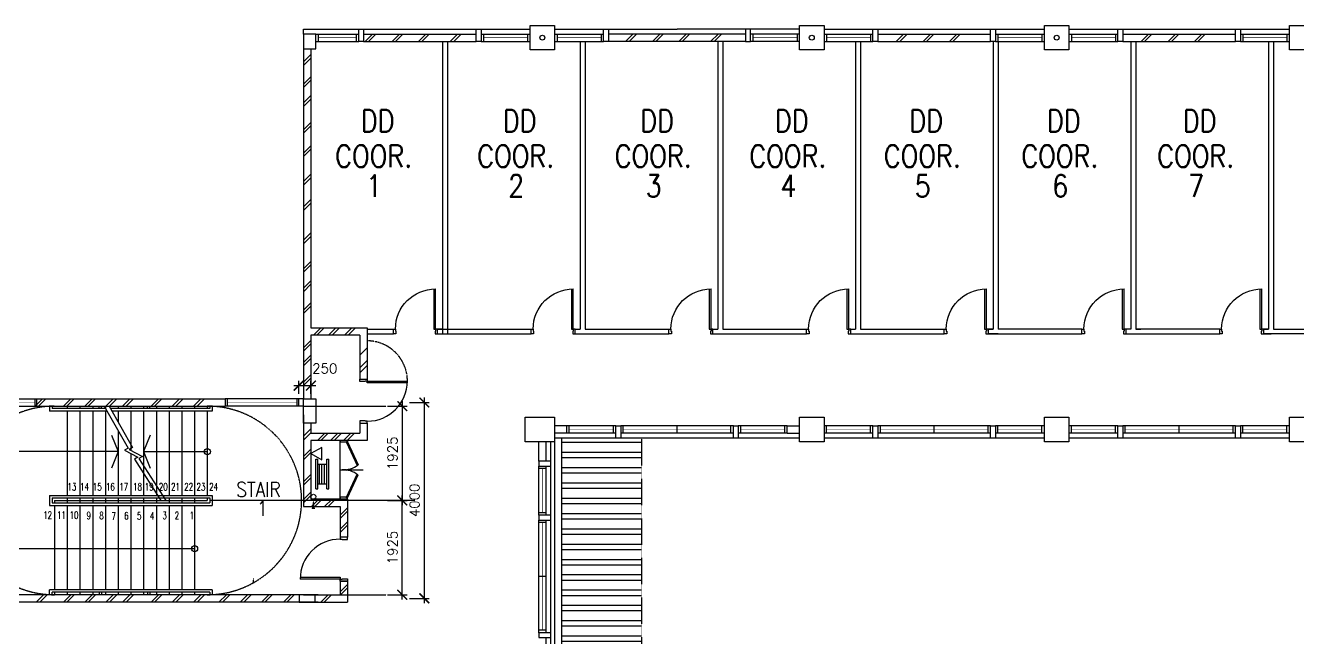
# Model space of a CAD drawing. Extents: x 1845062 to 1967303, y -845223 to -764674.
# Drawn here: x 1859862 to 1885832, y -788674 to -776174 of the extents above; entities that cross this region are included whole.
import ezdxf

# ---------------------------------------------------------------- set-up
doc = ezdxf.new("R2010")
doc.units = 0
doc.header["$LTSCALE"] = 12
doc.header["$MEASUREMENT"] = 0
doc.header["$PDSIZE"] = -2
for name, pattern in [('DASHDOT', [1, 0.5, -0.25, 0, -0.25]), ('DASHED2', [0.375, 0.25, -0.125]), ('DIVIDE', [1.25, 0.5, -0.25, 0, -0.25, 0, -0.25]), ('HIDDEN', [0.375, 0.25, -0.125]), ('HIDDEN2', [0.1875, 0.125, -0.0625])]:
    doc.linetypes.add(name, pattern=pattern)
doc.layers.get('0').update_dxf_attribs({"linetype": 'CONTINUOUS'})
doc.layers.get('DEFPOINTS').update_dxf_attribs({"linetype": 'CONTINUOUS'})
for name, color, linetype in [('-FF', 240, 'CONTINUOUS'), ('-HR', 4, 'CONTINUOUS'), ('COL', 3, 'CONTINUOUS'), ('DEMOLISH-WORKS', 8, 'DASHED2'), ('DIM', 7, 'CONTINUOUS'), ('DOOR', 5, 'CONTINUOUS'), ('DR', 7, 'CONTINUOUS'), ('H', 1, 'CONTINUOUS'), ('hatch', 7, 'CONTINUOUS'), ('LINE', 7, 'CONTINUOUS'), ('partition', 7, 'CONTINUOUS'), ('RWDP', 145, 'CONTINUOUS'), ('stair', 7, 'CONTINUOUS'), ('T50', 4, 'CONTINUOUS'), ('WALL', 2, 'CONTINUOUS'), ('WIN', 5, 'CONTINUOUS'), ('WP', 50, 'DIVIDE')]:
    doc.layers.add(name, color=color, linetype=linetype)
doc.styles.add('ROMANS', font='romans')
doc.styles.get("Standard").update_dxf_attribs({"font": 'ROMANS.SHX'})
doc.dimstyles.new('STANDARD$0', dxfattribs={"dimscale": 0, "dimtxt": 8, "dimasz": 6, "dimexe": 1, "dimexo": 1, "dimgap": 3, "dimtad": 1, "dimdec": 0, "dimlfac": -1, "dimrnd": 1, "dimzin": 0, "dimdsep": 46, "dimtxsty": 'Standard', "dimcen": 0, "dimclrd": 5, "dimclre": 250, "dimadec": 0, "dimazin": 0, "dimtfac": 1, "dimtdec": 4, "dimtofl": 0, "dimtmove": 0, "dimatfit": 3, "dimfxl": 1, "dimtolj": 1, "dimtzin": 0, "dimarcsym": 0})

# ---------------------------------------------------------------- blocks, each defined once
blk = doc.blocks.new('_ARCHTICK')
at = {"color": 0, "linetype": 'ByBlock', "const_width": 0.15}
blk.add_lwpolyline([(-0.5, -0.5), (0.5, 0.5)], dxfattribs=at)
blk = doc.blocks.new('*D29')
at = {"layer": 'DEFPOINTS', "color": 0, "transparency": 16777216}
for p in [(1648688, -783985), (1649092, -783985), (1648688, -787985)]:
    blk.add_point(p, dxfattribs=at)
at = {"layer": 'DIM', "color": 7, "lineweight": -2, "transparency": 16777216}
for p, q in [((1648788, -783985), (1649192, -783985)), ((1649092, -788085), (1649092, -783885)), ((1648788, -787985), (1649192, -787985))]:
    blk.add_line(p, q, dxfattribs=at)
at = {"layer": 'DIM', "color": 7, "lineweight": -2, "transparency": 16777216, "xscale": 200, "yscale": 200, "zscale": 200}
for p, rotation in [((1649092, -783985), 90), ((1649092, -787985), 270)]:
    blk.add_blockref('_ARCHTICK', p, dxfattribs=dict(at, rotation=rotation))
at = {"layer": 'DIM', "color": 7, "transparency": 16777216, "insert": (1648892, -785985), "char_height": 200, "attachment_point": 5, "rotation": 90, "style": 'ROMANS'}
blk.add_mtext('\\A1;4000', dxfattribs=at)
blk = doc.blocks.new('*D30')
at = {"layer": 'DEFPOINTS', "color": 0, "transparency": 16777216}
for p in [(1648238, -785985), (1648642, -785985), (1648238, -787910)]:
    blk.add_point(p, dxfattribs=at)
at = {"layer": 'DIM', "color": 7, "lineweight": -2, "transparency": 16777216}
for p, q in [((1648338, -785985), (1648742, -785985)), ((1648642, -788010), (1648642, -785885)), ((1648338, -787910), (1648742, -787910))]:
    blk.add_line(p, q, dxfattribs=at)
at = {"layer": 'DIM', "color": 7, "lineweight": -2, "transparency": 16777216, "xscale": 200, "yscale": 200, "zscale": 200}
for p, rotation in [((1648642, -785985), 90), ((1648642, -787910), 270)]:
    blk.add_blockref('_ARCHTICK', p, dxfattribs=dict(at, rotation=rotation))
at = {"layer": 'DIM', "color": 7, "transparency": 16777216, "insert": (1648442, -786948), "char_height": 200, "attachment_point": 5, "rotation": 90, "style": 'ROMANS'}
blk.add_mtext('\\A1;1925', dxfattribs=at)
blk = doc.blocks.new('*D31')
at = {"layer": 'DEFPOINTS', "color": 0, "transparency": 16777216}
for p in [(1648238, -784060), (1648238, -785985), (1648642, -785985)]:
    blk.add_point(p, dxfattribs=at)
at = {"layer": 'DIM', "color": 7, "lineweight": -2, "transparency": 16777216}
for p, q in [((1648642, -783960), (1648642, -786085)), ((1648338, -784060), (1648742, -784060)), ((1648338, -785985), (1648742, -785985))]:
    blk.add_line(p, q, dxfattribs=at)
at = {"layer": 'DIM', "color": 7, "lineweight": -2, "transparency": 16777216, "xscale": 200, "yscale": 200, "zscale": 200}
for p, rotation in [((1648642, -784060), 90), ((1648642, -785985), 270)]:
    blk.add_blockref('_ARCHTICK', p, dxfattribs=dict(at, rotation=rotation))
at = {"layer": 'DIM', "color": 7, "transparency": 16777216, "insert": (1648442, -785023), "char_height": 200, "attachment_point": 5, "rotation": 90, "style": 'ROMANS'}
blk.add_mtext('\\A1;1925', dxfattribs=at)
blk = doc.blocks.new('*D32')
at = {"layer": 'DEFPOINTS', "color": 0, "transparency": 16777216}
for p in [(1646776, -783641), (1646526, -783910), (1646776, -783910)]:
    blk.add_point(p, dxfattribs=at)
at = {"layer": 'DIM', "color": 7, "lineweight": -2, "transparency": 16777216}
for p, q in [((1646426, -783641), (1646876, -783641)), ((1646526, -783810), (1646526, -783541)), ((1646776, -783810), (1646776, -783541))]:
    blk.add_line(p, q, dxfattribs=at)
at = {"layer": 'DIM', "color": 7, "lineweight": -2, "transparency": 16777216, "xscale": 200, "yscale": 200, "zscale": 200, "rotation": 180}
blk.add_blockref('_ARCHTICK', (1646526, -783641), dxfattribs=at)
at = {"layer": 'DIM', "color": 7, "lineweight": -2, "transparency": 16777216, "xscale": 200, "yscale": 200, "zscale": 200}
blk.add_blockref('_ARCHTICK', (1646776, -783641), dxfattribs=at)
at = {"layer": 'DIM', "color": 7, "transparency": 16777216, "insert": (1647059, -783291), "char_height": 200, "attachment_point": 5, "style": 'ROMANS'}
blk.add_mtext('\\A1;250', dxfattribs=at)
blk = doc.blocks.new('DR-900-B')
at = {"layer": 'DR'}
for p, q in [((0, 900), (-150, 900)), ((-150, 900), (-150, 860)), ((-150, 860), (-110, 860)), ((-110, 860), (-110, 850)), ((-110, 850), (0, 850)), ((0, 850), (0, 900)), ((-150, 40), (-970, 40)), ((-969, 80), (-150, 80)), ((-150, 80), (-150, 40)), ((-150, 40), (-110, 40)), ((-150, 0), (-150, 40)), ((0, 0), (-150, 0)), ((-110, 50), (0, 50)), ((-110, 40), (-110, 50)), ((0, 50), (0, 0))]:
    blk.add_line(p, q, dxfattribs=at)
blk.add_arc((-150, 40), 820, 90, 180, dxfattribs=at)
blk = doc.blocks.new('d900-1b1')
at = {"layer": 'DR'}
for p, q in [((40, 100), (40, 920)), ((80, 919), (80, 100)), ((0, 0), (0, 100)), ((0, 100), (40, 100)), ((50, 0), (0, 0)), ((80, 100), (40, 100)), ((40, 100), (40, 60)), ((40, 60), (50, 60)), ((50, 60), (50, 0)), ((860, 60), (850, 60)), ((850, 60), (850, 0)), ((850, 0), (900, 0)), ((860, 100), (860, 60)), ((900, 100), (860, 100)), ((900, 0), (900, 100))]:
    blk.add_line(p, q, dxfattribs=at)
blk.add_arc((40, 100), 820, 0, 90, dxfattribs=at)
blk = doc.blocks.new('AMSTR2-E')
at = {"layer": 'hatch', "color": 1}
for p, q in [((1643.1, -150), (1793.1, 0)), ((1714.8, -150), (1864.8, 0)), ((2223.5, -150), (2373.5, 0)), ((2295.1, -150), (2445.1, 0)), ((2657.5, -150), (2807.5, 0)), ((2729.1, -150), (2879.1, 0)), ((3090.4, -150), (3240.4, 0)), ((3162, -150), (3312, 0)), ((3431.1, -150), (3581.1, 0)), ((3502.8, -150), (3652.8, 0)), ((4011.5, -150), (4161.5, 0)), ((4083.1, -150), (4233.1, 0)), ((4445.5, -150), (4595.5, 0)), ((4517.1, -150), (4667.1, 0)), ((4878.4, -150), (5028.4, 0)), ((4950, -150), (5100, 0))]:
    blk.add_line(p, q, dxfattribs=at)
at = {"layer": 'stair', "color": 193}
for p, q in [((1940, -150), (1940, -250)), ((3111.1, -250), (1940, -250)), ((1990, -150), (1990, -200)), ((3082.6, -200), (1990, -200)), ((2951.7, -200), (2951.7, -150)), ((3001.7, -200), (3001.7, -150)), ((5210, -200), (3183.1, -200)), ((5260, -250), (3211.7, -250)), ((3938.3, -200), (3938.3, -150)), ((3988.3, -200), (3988.3, -150)), ((5210, -150), (5210, -200)), ((5260, -150), (5260, -250)), ((1940, -1975), (5260, -1975)), ((1940, -1975), (1940, -2175)), ((1990, -2025), (5210, -2025)), ((1990, -2025), (1990, -2125)), ((3864.3, -2025), (3862.2, -2025)), ((5210, -2025), (5210, -2125)), ((5260, -1975), (5260, -2175)), ((1940, -2175), (5260, -2175)), ((1990, -2125), (5210, -2125)), ((1940, -4000), (1940, -3900)), ((5260, -3900), (1940, -3900)), ((1990, -4000), (1990, -3950)), ((5210, -3950), (1990, -3950)), ((2951.7, -3950), (2951.7, -4000)), ((3001.7, -3950), (3001.7, -4000)), ((3938.3, -3950), (3938.3, -4000)), ((3988.3, -3950), (3988.3, -4000)), ((5210, -3950), (5210, -4000)), ((5260, -3900), (5260, -4000))]:
    blk.add_line(p, q, dxfattribs=at)
at = {"layer": 'stair'}
for p, q in [((2300, -150), (2300, -200)), ((2300, -250), (2300, -1975)), ((2560, -150), (2560, -200)), ((2560, -250), (2560, -1975)), ((2820, -150), (2820, -200)), ((2820, -250), (2820, -1975)), ((3080, -150), (3080, -200)), ((3080, -250), (3080, -1975)), ((3340, -150), (3340, -200)), ((3340, -250), (3340, -474.5)), ((3600, -150), (3600, -200)), ((3600, -250), (3600, -1052.3)), ((3860, -150), (3860, -200)), ((3860, -250), (3860, -1975)), ((4120, -150), (4120, -200)), ((4120, -250), (4120, -1975)), ((4380, -150), (4380, -200)), ((4380, -250), (4380, -1975)), ((4640, -150), (4640, -200)), ((4640, -250), (4640, -1975)), ((4900, -150), (4900, -200)), ((4900, -250), (4900, -1975)), ((5160, -150), (5160, -200)), ((5160, -250), (5160, -1975)), ((3340, -650.4), (3340, -1975)), ((3340, -1078.4), (927.4, -1078.4)), ((927.4, -1078.4), (927.4, -3062.5)), ((3600, -1114.3), (3600, -1637.4)), ((3860, -1078.4), (5160, -1078.4)), ((3600, -1637.4), (3600, -1975)), ((2040, -2075), (3839.3, -2075)), ((2040, -2075), (5160, -2075)), ((2040, -2075), (2040, -2125)), ((2300, -2025), (2300, -2075)), ((2300, -2025), (2300, -2075)), ((2300, -2075), (2300, -2125)), ((2560, -2025), (2560, -2075)), ((2560, -2025), (2560, -2075)), ((2560, -2075), (2560, -2125)), ((2820, -2025), (2820, -2075)), ((2820, -2025), (2820, -2075)), ((2820, -2075), (2820, -2125)), ((3080, -2025), (3080, -2075)), ((3080, -2025), (3080, -2075)), ((3080, -2075), (3080, -2125)), ((3340, -2025), (3340, -2075)), ((3340, -2025), (3340, -2075)), ((3340, -2075), (3340, -2125)), ((3600, -2025), (3600, -2070.6)), ((3600, -2025), (3600, -2075)), ((3600, -2075), (3600, -2125)), ((3860, -2025), (3860, -2125)), ((4120, -2025), (4120, -2075)), ((4120, -2075), (4120, -2125)), ((4120, -2075), (4120, -2125)), ((4380, -2025), (4380, -2075)), ((4380, -2075), (4380, -2125)), ((4380, -2075), (4380, -2125)), ((4640, -2025), (4640, -2075)), ((4640, -2075), (4640, -2125)), ((4900, -2025), (4900, -2075)), ((4900, -2075), (4900, -2125)), ((5160, -2025), (5160, -2075)), ((2040, -2175), (2040, -3900)), ((2300, -2175), (2300, -3900)), ((2560, -2175), (2560, -3900)), ((2820, -2175), (2820, -3900)), ((3080, -2175), (3080, -3900)), ((3340, -2175), (3340, -3900)), ((3600, -2175), (3600, -3900)), ((3860, -2175), (3860, -3900)), ((4120, -2175), (4120, -3900)), ((4380, -2175), (4380, -3900)), ((4640, -2175), (4640, -3900)), ((4900, -2175), (4900, -3900)), ((4900, -3062.5), (927.4, -3062.5)), ((2040, -3950), (2040, -4000)), ((2300, -3950), (2300, -4000)), ((2560, -3950), (2560, -4000)), ((2820, -3950), (2820, -4000)), ((3080, -3950), (3080, -4000)), ((3340, -3950), (3340, -4000)), ((3600, -3950), (3600, -4000)), ((3860, -3950), (3860, -4000)), ((4120, -3950), (4120, -4000)), ((4380, -3950), (4380, -4000)), ((4640, -3950), (4640, -4000)), ((4900, -3950), (4900, -4000))]:
    blk.add_line(p, q, dxfattribs=at)
at = {"layer": 'stair', "color": 5, "linetype": 'HIDDEN'}
for p, q in [((7125, -150), (8812.7, -150)), ((9398, -2075), (5210, -2075)), ((7125, -4000), (8812.7, -4000))]:
    blk.add_line(p, q, dxfattribs=at)
at = {"layer": 'stair'}
for points in [[(3054, -150), (3542.9, -1005.3), (3470.6, -1046.6), (3744.1, -1189.7), (3671.9, -1231), (4214, -2079.3)], [(3154.5, -150), (3635.7, -991.9), (3563.5, -1033.2), (3837, -1176.3), (3764.8, -1217.6), (4314.5, -2079.3)]]:
    blk.add_lwpolyline(points, dxfattribs=at)
at = {"layer": 'stair', "color": 4, "linetype": 'Continuous'}
for points in [[(3205.2, -741.4), (3340, -1078.4), (3205.2, -1415.5)], [(3994.8, -741.4), (3860, -1078.4), (3994.8, -1415.5)]]:
    blk.add_lwpolyline(points, dxfattribs=at)
at = {"layer": 'stair', "color": 2, "linetype": 'Continuous'}
for centre in [(5160, -1078.4), (4900, -3062.5)]:
    blk.add_circle(centre, 62.5, dxfattribs=at)
at = {"layer": 'stair', "color": 1, "linetype": 'HIDDEN'}
for centre, start, end in [((2040, -2075), 90, 270), ((5160, -2075), 270, 90)]:
    blk.add_arc(centre, 1925, start, end, dxfattribs=at)
at = {"layer": 'WALL'}
for p, q in [((1675, 0), (1675, -150)), ((1675, 0), (5525, 0)), ((5525, 0), (5525, -150)), ((1675, -150), (5525, -150)), ((7025, -150), (7025, 0)), ((7125, 0), (7025, 0)), ((7125, -150), (7025, -150))]:
    blk.add_line(p, q, dxfattribs=at)
at = {"layer": 'WIN'}
for p, q in [((175, 0), (1675, 0)), ((1637, 0), (1637, -150)), ((7025, 0), (5525, 0)), ((175, -150), (1675, -150)), ((213, 0), (213, -150)), ((7025, -150), (5525, -150)), ((5563, 0), (5563, -150)), ((6987, 0), (6987, -150))]:
    blk.add_line(p, q, dxfattribs=at)
at = {"layer": 'WIN', "const_width": 10, "flags": 128}
for points in [[(213, -75), (1637, -75)], [(6987, -75), (5563, -75)]]:
    blk.add_lwpolyline(points, dxfattribs=at)
at = {"color": 2, "style": 'ROMANS', "width": 0.85}
for s, p in [('STAIR', (5751, -1998.7)), ('1', (6170.8, -2389.9))]:
    blk.add_text(s, height=300, dxfattribs=at).set_placement(p)
at = {"layer": 'stair', "color": 7, "linetype": 'Continuous', "style": 'ROMANS', "width": 0.7}
for s, p in [('13', (2305.7, -1870.8)), ('14', (2564.5, -1870.8)), ('15', (2823.7, -1870.8)), ('16', (3091.2, -1870.8)), ('17', (3363.8, -1870.8)), ('18', (3646.4, -1870.8)), ('19', (3882.4, -1870.8)), ('20', (4170.7, -1870.8)), ('21', (4420.5, -1870.8)), ('22', (4690.7, -1870.8)), ('23', (4939.7, -1870.8)), ('24', (5198.7, -1870.8)), ('12', (1810.6, -2448.5)), ('11', (2091.6, -2448.5)), ('10', (2349.7, -2448.5)), ('9', (2693.6, -2458.5)), ('8', (2955, -2458.5)), ('7', (3204.5, -2469)), ('6', (3463.1, -2463.7)), ('5', (3724.5, -2463.7)), ('4', (3985.9, -2463.7)), ('3', (4244.5, -2458.5)), ('2', (4494, -2458.5)), ('1', (4798.6, -2459))]:
    blk.add_text(s, height=150, dxfattribs=at).set_placement(p)
at = {"layer": 'DIM', "color": 1}
dim = blk.add_linear_dim(base=(7275, 268.9), p1=(7025, 0), p2=(7275, 0), dimstyle='STANDARD$0', override={"dimscale": 100, "dimtxt": 2, "dimasz": 2, "dimgap": 1, "dimtxsty": 'ROMANS', "dimblk": 'ARCHTICK', "dimdle": 1, "dimclrd": 7, "dimclre": 7, "dimclrt": 7, "dimtdec": 0, "dimtmove": 2}, dxfattribs=at)
dim.commit()
dim.dimension.update_dxf_attribs({"geometry": '*D32', "text_midpoint": (7558.5, 618.9), "dimtype": 128, "insert": (-1639500.9, 783910.4)})
at = {"layer": 'DIM'}
for p1, p2, distance, picture, middle in [((9187, -4075), (9187, -75), -403.9, '*D29', (9390.9, -2075)), ((8736.9, -150), (8736.9, -2075), 403.9, '*D31', (8940.7, -1112.5)), ((8736.9, -4000), (8736.9, -2075), -403.9, '*D30', (8940.7, -3037.5))]:
    dim = blk.add_aligned_dim(p1=p1, p2=p2, distance=distance, dimstyle='STANDARD$0', override={"dimscale": 100, "dimtxt": 2, "dimasz": 2, "dimgap": 1, "dimtxsty": 'ROMANS', "dimblk": 'ARCHTICK', "dimdle": 1, "dimclrd": 7, "dimclre": 7, "dimclrt": 7, "dimtdec": 0, "dimtmove": 2}, dxfattribs=at)
    dim.commit()
    dim.dimension.update_dxf_attribs({"geometry": picture, "text_midpoint": middle, "insert": (-1639500.9, 783910.4)})

msp = doc.modelspace()

# ---------------------------------------------------------------- hatches: boundary and pattern name
at = {"layer": 'DEMOLISH-WORKS', "ltscale": 1.5}
h = msp.add_hatch(dxfattribs=at)
h.set_pattern_fill('STEEL', color=0, scale=2500, angle=315, style=0)
h.set_pattern_definition([(0, (0, 0), (1e-13, 312.5), []), (0, (110.5, 110.5), (1e-13, 312.5), [])])
h.paths.add_polyline_path([(1870814.7, -808249.1), (1872439.7, -808249.1), (1872439.7, -784599.1), (1870814.7, -784599.1)])

# ---------------------------------------------------------------- linework, layer by layer
at = {"layer": '-FF', "color": 0, "elevation": 0}
msp.add_lwpolyline([(1865909.7, -785044), (1865909.7, -784789.9), (1865689.7, -784917)], close=True, dxfattribs=at)
at = {"layer": '-HR', "color": 0}
for p, q in [((1865789.7, -785633.7), (1865789.7, -785033.7)), ((1865789.7, -785033.7), (1865829.7, -785033.7)), ((1865829.7, -785633.7), (1865829.7, -785033.7)), ((1866015.1, -785633.7), (1866015.1, -785033.7)), ((1866015.1, -785033.7), (1866055.1, -785033.7)), ((1866055.1, -785633.7), (1866055.1, -785033.7)), ((1865829.7, -785133.7), (1866015.1, -785133.7)), ((1865865.1, -785533.7), (1865865.1, -785133.7)), ((1865915.1, -785533.7), (1865915.1, -785133.7)), ((1865965.1, -785533.7), (1865965.1, -785133.7)), ((1865829.7, -785533.7), (1866015.1, -785533.7)), ((1865789.7, -785633.7), (1865829.7, -785633.7)), ((1866015.1, -785633.7), (1866055.1, -785633.7))]:
    msp.add_line(p, q, dxfattribs=at)
at = {"color": 0}
for p, q in [((1865539.7, -776349.1), (1865539.7, -776249.1)), ((1865539.7, -776249.1), (1870164.7, -776249.1)), ((1870664.7, -776249.1), (1873164.7, -776249.1)), ((1875664.7, -776249.1), (1873164.7, -776249.1)), ((1876164.7, -776249.1), (1880664.7, -776249.1)), ((1881164.7, -776249.1), (1885664.7, -776249.1)), ((1870589.7, -790174.1), (1870589.7, -784674.1)), ((1875664.7, -784599.1), (1870664.7, -784599.1)), ((1875664.7, -784599.1), (1870664.7, -784599.1)), ((1880664.7, -784599.1), (1876164.7, -784599.1)), ((1885664.7, -784599.1), (1881164.7, -784599.1))]:
    msp.add_line(p, q, dxfattribs=at)
at = {"layer": 'COL', "color": 0}
for points in [[(1870164.7, -776174.1), (1870664.7, -776174.1), (1870664.7, -776674.1), (1870164.7, -776674.1)], [(1875664.7, -776174.1), (1876164.7, -776174.1), (1876164.7, -776674.1), (1875664.7, -776674.1)], [(1880664.7, -776174.1), (1881164.7, -776174.1), (1881164.7, -776674.1), (1880664.7, -776674.1)], [(1885664.7, -776174.1), (1886164.7, -776174.1), (1886164.7, -776674.1), (1885664.7, -776674.1)], [(1865539.7, -776349.1), (1865539.7, -776649.1), (1865789.7, -776649.1), (1865789.7, -776349.1)], [(1865539.7, -784299.1), (1865539.7, -783799.1), (1865789.7, -783799.1), (1865789.7, -784299.1)], [(1870664.7, -784174.1), (1870664.7, -784674.1), (1870064.7, -784674.1), (1870064.7, -784174.1)], [(1875664.7, -784174.1), (1876164.7, -784174.1), (1876164.7, -784674.1), (1875664.7, -784674.1)], [(1880664.7, -784174.1), (1881164.7, -784174.1), (1881164.7, -784674.1), (1880664.7, -784674.1)], [(1885664.7, -784174.1), (1886164.7, -784174.1), (1886164.7, -784674.1), (1885664.7, -784674.1)], [(1865777.2, -787949.1), (1865777.2, -787799.1), (1865452.2, -787799.1), (1865452.2, -787949.1)]]:
    msp.add_lwpolyline(points, close=True, dxfattribs=at)
at = {"layer": 'DEMOLISH-WORKS', "color": 0, "ltscale": 1.5}
msp.add_lwpolyline([(1872439.7, -784599.1), (1872439.7, -808249.1)], dxfattribs=at)
at = {"layer": 'DOOR', "color": 0}
for p, q in [((1866289.7, -784649.1), (1866289.7, -784687.1)), ((1866414.7, -784687.1), (1866289.7, -784687.1)), ((1866414.7, -784674.1), (1866414.7, -784687.1)), ((1866439.7, -784678.5), (1866414.7, -784678.5)), ((1866414.7, -784678.5), (1866414.7, -784691.5)), ((1866418.9, -784687.9), (1866439.7, -784674.1)), ((1866418.9, -784692.4), (1866439.7, -784678.5)), ((1866418.9, -784687.9), (1866632.8, -785160)), ((1866439.7, -784653.5), (1866439.7, -784678.5)), ((1866439.7, -784674.1), (1866653, -785145.1)), ((1866418.9, -785810.3), (1866632.8, -785338.2)), ((1866439.7, -785824.1), (1866653, -785353.1)), ((1866414.7, -785808.9), (1866289.7, -785808.9)), ((1866289.7, -785808.9), (1866289.7, -785846.9)), ((1866414.7, -785821.9), (1866414.7, -785808.9)), ((1866439.7, -785821.9), (1866414.7, -785821.9)), ((1866418.9, -785808.1), (1866439.7, -785821.9)), ((1866439.7, -785846.9), (1866439.7, -785821.9))]:
    msp.add_line(p, q, dxfattribs=at)
for centre, start, end in [((1866346, -784751.7), 267.5509, 307.96545), ((1866346, -785746.5), 52.03455, 92.4491)]:
    msp.add_arc(centre, 499, start, end, dxfattribs=at)
at = {"layer": 'DR', "color": 0, "linetype": 'HIDDEN2'}
msp.add_arc((1866839.7, -783435.1), 820, 0, 90, dxfattribs=at)
at = {"layer": 'H', "color": 0}
for p, q in [((1866946.7, -776349.1), (1866796.7, -776499.1)), ((1867017.4, -776349.1), (1866867.4, -776499.1)), ((1867495.7, -776349.1), (1867345.7, -776499.1)), ((1867566.4, -776349.1), (1867416.4, -776499.1)), ((1868034, -776349.1), (1867884, -776499.1)), ((1868104.8, -776349.1), (1867954.8, -776499.1)), ((1868684.5, -776349.1), (1868534.5, -776499.1)), ((1868755.3, -776349.1), (1868605.3, -776499.1)), ((1872262.8, -776349.1), (1872112.8, -776499.1)), ((1872333.6, -776349.1), (1872183.6, -776499.1)), ((1872811.9, -776349.1), (1872661.9, -776499.1)), ((1872882.6, -776349.1), (1872732.6, -776499.1)), ((1873350.2, -776349.1), (1873200.2, -776499.1)), ((1873420.9, -776349.1), (1873270.9, -776499.1)), ((1874000.7, -776349.1), (1873850.7, -776499.1)), ((1874071.4, -776349.1), (1873921.4, -776499.1)), ((1877789.8, -776349.1), (1877639.8, -776499.1)), ((1877860.5, -776349.1), (1877710.5, -776499.1)), ((1878338.8, -776349.1), (1878188.8, -776499.1)), ((1878409.5, -776349.1), (1878259.5, -776499.1)), ((1878877.1, -776349.1), (1878727.1, -776499.1)), ((1878947.8, -776349.1), (1878797.8, -776499.1)), ((1882789.8, -776349.1), (1882639.8, -776499.1)), ((1882860.5, -776349.1), (1882710.5, -776499.1)), ((1883338.8, -776349.1), (1883188.8, -776499.1)), ((1883409.5, -776349.1), (1883259.5, -776499.1)), ((1883877.1, -776349.1), (1883727.1, -776499.1)), ((1883947.8, -776349.1), (1883797.8, -776499.1)), ((1865539.7, -776920.3), (1865689.7, -776770.3)), ((1865539.7, -776991), (1865689.7, -776841)), ((1865539.7, -777371), (1865689.7, -777221)), ((1865539.7, -777441.7), (1865689.7, -777291.7)), ((1865539.7, -777756.1), (1865689.7, -777606.1)), ((1865539.7, -777826.8), (1865689.7, -777676.8)), ((1865539.7, -778305.1), (1865689.7, -778155.1)), ((1865539.7, -778375.8), (1865689.7, -778225.8)), ((1865539.7, -778780.4), (1865689.7, -778630.4)), ((1865539.7, -778851.1), (1865689.7, -778701.1)), ((1865539.7, -779364), (1865689.7, -779214)), ((1865539.7, -779434.8), (1865689.7, -779284.8)), ((1865539.7, -779880.3), (1865689.7, -779730.3)), ((1865539.7, -779951), (1865689.7, -779801)), ((1865539.7, -780562.4), (1865689.7, -780412.4)), ((1865539.7, -780633.2), (1865689.7, -780483.2)), ((1865539.7, -781144.2), (1865689.7, -780994.2)), ((1865539.7, -781214.9), (1865689.7, -781064.9)), ((1865539.7, -781540), (1865689.7, -781390)), ((1865539.7, -781610.7), (1865689.7, -781460.7)), ((1865539.7, -781986.6), (1865689.7, -781836.6)), ((1865539.7, -782057.3), (1865689.7, -781907.3)), ((1865739.7, -782499.1), (1865889.7, -782349.1)), ((1865809.6, -782499.1), (1865959.6, -782349.1)), ((1865539.7, -782758.1), (1865689.7, -782608.1)), ((1865539.7, -782828.8), (1865689.7, -782678.8)), ((1865539.7, -783055.9), (1865689.7, -782905.9)), ((1865539.7, -783126.6), (1865689.7, -782976.6)), ((1865539.7, -783457.4), (1865689.7, -783307.4)), ((1865539.7, -783528.1), (1865689.7, -783378.1)), ((1865539.7, -784563.4), (1865689.7, -784413.4)), ((1865539.7, -784645.8), (1865689.7, -784495.8)), ((1865821.9, -784649.1), (1865971.9, -784499.1)), ((1865891.7, -784649.1), (1866041.7, -784499.1)), ((1865539.7, -784976.8), (1865689.7, -784826.8)), ((1865539.7, -785047.6), (1865689.7, -784897.6)), ((1865539.7, -785491.5), (1865689.7, -785341.5)), ((1865539.7, -785562.2), (1865689.7, -785412.2)), ((1865539.7, -785852.4), (1865689.7, -785702.4)), ((1865539.7, -785923.1), (1865689.7, -785773.1)), ((1865702.8, -785999.1), (1865852.8, -785849.1)), ((1865772.6, -785999.1), (1865922.6, -785849.1)), ((1866289.7, -786176.8), (1866439.7, -786026.8)), ((1866289.7, -786245.1), (1866439.7, -786095.1)), ((1866289.7, -786457.5), (1866439.7, -786307.5)), ((1866289.7, -786525.7), (1866439.7, -786375.7)), ((1866289.7, -787742.2), (1866439.7, -787592.2)), ((1866289.7, -787810.5), (1866439.7, -787660.5))]:
    msp.add_line(p, q, dxfattribs=at)
at = {"layer": 'hatch', "color": 0}
for p, q in [((1866050.3, -782499.1), (1866200.3, -782349.1)), ((1866122, -782499.1), (1866272, -782349.1)), ((1866377.1, -782499.1), (1866527.1, -782349.1)), ((1866448.8, -782499.1), (1866598.8, -782349.1)), ((1866689.7, -782909.1), (1866839.7, -782759.1)), ((1866689.7, -783165.2), (1866839.7, -783015.2)), ((1866689.7, -783271.3), (1866839.7, -783121.3)), ((1866089.5, -784649.1), (1866239.5, -784499.1)), ((1866161.1, -784649.1), (1866311.1, -784499.1)), ((1866356.7, -784649.1), (1866506.7, -784499.1)), ((1866428.4, -784649.1), (1866578.4, -784499.1)), ((1870814.7, -808249.1), (1870814.7, -784599.1)), ((1865970.4, -785999.1), (1866120.4, -785849.1)), ((1866042, -785999.1), (1866192, -785849.1)), ((1860080.8, -787949.1), (1860230.8, -787799.1)), ((1860152.5, -787949.1), (1860302.5, -787799.1)), ((1860638.1, -787949.1), (1860788.1, -787799.1)), ((1860709.8, -787949.1), (1860859.8, -787799.1)), ((1861072.1, -787949.1), (1861222.1, -787799.1)), ((1861143.8, -787949.1), (1861293.8, -787799.1)), ((1861505, -787949.1), (1861655, -787799.1)), ((1861576.7, -787949.1), (1861726.7, -787799.1)), ((1861845.8, -787949.1), (1861995.8, -787799.1)), ((1861917.5, -787949.1), (1862067.5, -787799.1)), ((1862426.1, -787949.1), (1862576.1, -787799.1)), ((1862497.8, -787949.1), (1862647.8, -787799.1)), ((1862860.1, -787949.1), (1863010.1, -787799.1)), ((1862931.8, -787949.1), (1863081.8, -787799.1)), ((1863293, -787949.1), (1863443, -787799.1)), ((1863364.7, -787949.1), (1863514.7, -787799.1)), ((1863813.1, -787949.1), (1863963.1, -787799.1)), ((1863884.8, -787949.1), (1864034.8, -787799.1)), ((1864247.1, -787949.1), (1864397.1, -787799.1)), ((1864318.8, -787949.1), (1864468.8, -787799.1)), ((1864680, -787949.1), (1864830, -787799.1)), ((1864751.7, -787949.1), (1864901.7, -787799.1)), ((1865129.8, -787949.1), (1865279.8, -787799.1)), ((1865195.7, -787949.1), (1865345.7, -787799.1)), ((1865888.9, -787949.1), (1866038.9, -787799.1)), ((1865961.2, -787949.1), (1866111.2, -787799.1))]:
    msp.add_line(p, q, dxfattribs=at)
msp.add_solid([(1866414.7, -785229.4), (1866414.7, -785271), (1866289.7, -785250.2)], dxfattribs=at)
at = {"layer": 'LINE', "color": 0, "linetype": 'Continuous'}
for p, q in [((1866689.7, -784295.1), (1866839.7, -784295.1)), ((1870664.7, -784674.1), (1870664.7, -808174.1))]:
    msp.add_line(p, q, dxfattribs=at)
at = {"layer": 'LINE', "color": 0}
msp.add_line((1866289.7, -785849.1), (1866289.7, -784649.1), dxfattribs=at)
at = {"layer": 'partition', "color": 0}
for p, q in [((1868375.8, -776499.1), (1868375.8, -782474.1)), ((1868475.8, -776499.1), (1868475.8, -782474.1)), ((1871186.9, -776499.1), (1871186.9, -782374.1)), ((1871286.9, -776499.1), (1871286.9, -782374.1)), ((1873998, -776499.1), (1873998, -782374.1)), ((1874098, -776499.1), (1874098, -782374.1)), ((1876809.1, -776499.1), (1876809.1, -782374.1)), ((1876909.1, -776499.1), (1876909.1, -782374.1)), ((1879620.2, -776499.1), (1879620.2, -782374.1)), ((1879720.2, -776499.1), (1879720.2, -782374.1)), ((1882431.3, -776499.1), (1882431.3, -782374.1)), ((1882531.3, -776499.1), (1882531.3, -782374.1)), ((1885242.5, -776499.1), (1885242.5, -782374.1)), ((1885342.5, -776499.1), (1885342.5, -782374.1)), ((1866839.7, -782374.1), (1867375.8, -782374.1)), ((1866839.7, -782474.1), (1867375.8, -782474.1)), ((1868375.8, -782374.1), (1868275.8, -782374.1)), ((1868375.8, -782374.1), (1868275.8, -782374.1)), ((1868375.8, -782374.1), (1868275.8, -782374.1)), ((1868375.8, -782374.1), (1868275.8, -782374.1)), ((1868375.8, -782374.1), (1868275.8, -782374.1)), ((1868375.8, -782374.1), (1868275.8, -782374.1)), ((1868275.8, -782374.1), (1868375.8, -782374.1)), ((1868275.8, -782374.1), (1870186.9, -782374.1)), ((1868275.8, -782474.1), (1870186.9, -782474.1)), ((1871086.9, -782374.1), (1871186.9, -782374.1)), ((1871086.9, -782474.1), (1872998, -782474.1)), ((1871286.9, -782374.1), (1872998, -782374.1)), ((1873898, -782374.1), (1873998, -782374.1)), ((1873898, -782474.1), (1875809.1, -782474.1)), ((1874098, -782374.1), (1875809.1, -782374.1)), ((1876709.1, -782374.1), (1876809.1, -782374.1)), ((1876709.1, -782474.1), (1878620.2, -782474.1)), ((1876909.1, -782374.1), (1878620.2, -782374.1)), ((1879520.2, -782374.1), (1879620.2, -782374.1)), ((1879520.2, -782374.1), (1879620.2, -782374.1)), ((1879620.2, -782374.1), (1879520.2, -782374.1)), ((1881431.3, -782374.1), (1879720.2, -782374.1)), ((1882431.3, -782374.1), (1882291.3, -782374.1)), ((1882431.3, -782374.1), (1882331.3, -782374.1)), ((1882431.3, -782374.1), (1882331.3, -782374.1)), ((1882431.3, -782374.1), (1882331.3, -782374.1)), ((1882431.3, -782374.1), (1882331.3, -782374.1)), ((1882431.3, -782374.1), (1882331.3, -782374.1)), ((1882431.3, -782374.1), (1882331.3, -782374.1)), ((1882531.3, -782374.1), (1882631.3, -782374.1)), ((1882531.3, -782374.1), (1882631.3, -782374.1)), ((1882531.3, -782374.1), (1882631.3, -782374.1)), ((1882531.3, -782374.1), (1882631.3, -782374.1)), ((1882531.3, -782374.1), (1882631.3, -782374.1)), ((1882531.3, -782374.1), (1882631.3, -782374.1)), ((1884242.5, -782374.1), (1882531.3, -782374.1)), ((1885242.5, -782374.1), (1885142.5, -782374.1)), ((1885242.5, -782374.1), (1885142.5, -782374.1)), ((1885242.5, -782374.1), (1885142.5, -782374.1)), ((1885242.5, -782374.1), (1885142.5, -782374.1)), ((1885242.5, -782374.1), (1885142.5, -782374.1)), ((1885242.5, -782374.1), (1885142.5, -782374.1)), ((1885142.5, -782374.1), (1885242.5, -782374.1)), ((1885342.5, -782374.1), (1885442.5, -782374.1)), ((1885342.5, -782374.1), (1885442.5, -782374.1)), ((1885342.5, -782374.1), (1885442.5, -782374.1)), ((1885342.5, -782374.1), (1885442.5, -782374.1)), ((1885342.5, -782374.1), (1885442.5, -782374.1)), ((1885342.5, -782374.1), (1887053.6, -782374.1))]:
    msp.add_line(p, q, dxfattribs=at)
at = {"layer": 'partition', "color": 0, "linetype": 'Continuous'}
msp.add_line((1869998, -776499.1), (1870098, -776499.1), dxfattribs=at)
at = {"layer": 'RWDP', "color": 0, "linetype": 'Continuous'}
for centre in [(1870414.7, -776424.1), (1875914.7, -776424.1), (1880914.7, -776424.1)]:
    msp.add_circle(centre, 50, dxfattribs=at)
at = {"layer": 'stair', "color": 0}
for p, q in [((1879520.2, -782474.1), (1881431.3, -782474.1)), ((1879720.2, -782474.1), (1879520.2, -782474.1)), ((1882291.3, -782474.1), (1884242.5, -782474.1)), ((1885142.5, -782474.1), (1885292.5, -782474.1)), ((1887053.6, -782474.1), (1885142.5, -782474.1)), ((1866289.7, -785250.2), (1866758.4, -785250.2)), ((1866439.7, -785849.1), (1866289.7, -785849.1))]:
    msp.add_line(p, q, dxfattribs=at)
at = {"layer": 'stair', "color": 0, "linetype": 'HIDDEN'}
msp.add_line((1865539.7, -787799.1), (1866802.4, -787799.1), dxfattribs=at)
at = {"layer": 'WALL', "color": 0}
for p, q in [((1866764.7, -776349.1), (1869064.7, -776349.1)), ((1866764.7, -776499.1), (1869064.7, -776499.1)), ((1874564.7, -776349.1), (1871764.7, -776349.1)), ((1874564.7, -776499.1), (1871764.7, -776499.1)), ((1865539.7, -776649.1), (1865539.7, -783799.1)), ((1865689.7, -776649.1), (1865689.7, -782349.1)), ((1865689.7, -782349.1), (1866839.7, -782349.1)), ((1866839.7, -782349.1), (1866839.7, -783395.1)), ((1865689.7, -782499.1), (1865689.7, -783799.1)), ((1866689.7, -782499.1), (1865689.7, -782499.1)), ((1866689.7, -782499.1), (1866689.7, -783395.1)), ((1865439.7, -783949.1), (1865439.7, -783799.1)), ((1865539.7, -783799.1), (1865439.7, -783799.1)), ((1865539.7, -783949.1), (1865439.7, -783949.1)), ((1865539.7, -784124.1), (1865539.7, -785999.1)), ((1865689.7, -784299.1), (1865689.7, -784499.1)), ((1866689.7, -784295.1), (1866689.7, -784499.1)), ((1866839.7, -784295.1), (1866839.7, -784649.1)), ((1865689.7, -784499.1), (1866689.7, -784499.1)), ((1870914.7, -784349.1), (1870664.7, -784349.1)), ((1870914.7, -784349.1), (1870664.7, -784349.1)), ((1870914.7, -784499.1), (1870664.7, -784499.1)), ((1870914.7, -784499.1), (1870664.7, -784499.1)), ((1870914.7, -784499.1), (1870914.7, -784349.1)), ((1870914.7, -784499.1), (1870914.7, -784349.1)), ((1875414.7, -784499.1), (1875414.7, -784349.1)), ((1875414.7, -784349.1), (1875664.7, -784349.1)), ((1875414.7, -784499.1), (1875414.7, -784349.1)), ((1875414.7, -784349.1), (1875664.7, -784349.1)), ((1875414.7, -784499.1), (1875664.7, -784499.1)), ((1875414.7, -784499.1), (1875664.7, -784499.1)), ((1866839.7, -784649.1), (1865689.7, -784649.1)), ((1865689.7, -784649.1), (1865689.7, -785849.1)), ((1865689.7, -784649.1), (1865689.7, -785849.1)), ((1870339.7, -785074.1), (1870339.7, -784674.1)), ((1870489.7, -785074.1), (1870489.7, -784674.1)), ((1866439.7, -785849.1), (1865689.7, -785849.1)), ((1866439.7, -785849.1), (1866439.7, -786624.1)), ((1865539.7, -785999.1), (1866289.7, -785999.1)), ((1866289.7, -785999.1), (1866289.7, -786624.1)), ((1866289.7, -787524.1), (1866289.7, -787799.1)), ((1866289.7, -787524.1), (1866439.7, -787524.1)), ((1866439.7, -787524.1), (1866439.7, -787949.1)), ((1865839.7, -787799.1), (1858489.7, -787799.1)), ((1865839.7, -787949.1), (1858489.7, -787949.1)), ((1865689.7, -787799.1), (1866283.2, -787799.1)), ((1865689.7, -787949.1), (1866439.7, -787949.1))]:
    msp.add_line(p, q, dxfattribs=at)
at = {"layer": 'WALL', "color": 0, "linetype": 'Continuous'}
for p, q in [((1877264.7, -776349.1), (1879564.7, -776349.1)), ((1877264.7, -776499.1), (1879564.7, -776499.1)), ((1882264.7, -776349.1), (1884564.7, -776349.1)), ((1882264.7, -776499.1), (1884564.7, -776499.1))]:
    msp.add_line(p, q, dxfattribs=at)
at = {"layer": 'WALL', "color": 0}
for points in [[(1866764.7, -776249.1), (1866764.7, -776499.1), (1866664.7, -776499.1), (1866664.7, -776249.1)], [(1869164.7, -776249.1), (1869164.7, -776499.1), (1869064.7, -776499.1), (1869064.7, -776249.1)], [(1871764.7, -776249.1), (1871764.7, -776499.1), (1871664.7, -776499.1), (1871664.7, -776249.1)], [(1874564.7, -776249.1), (1874564.7, -776499.1), (1874664.7, -776499.1), (1874664.7, -776249.1)], [(1877264.7, -776249.1), (1877264.7, -776499.1), (1877164.7, -776499.1), (1877164.7, -776249.1)], [(1879664.7, -776249.1), (1879664.7, -776499.1), (1879564.7, -776499.1), (1879564.7, -776249.1)], [(1882264.7, -776249.1), (1882264.7, -776499.1), (1882164.7, -776499.1), (1882164.7, -776249.1)], [(1884664.7, -776249.1), (1884664.7, -776499.1), (1884564.7, -776499.1), (1884564.7, -776249.1)], [(1871914.7, -784599.1), (1871914.7, -784349.1), (1872014.7, -784349.1), (1872014.7, -784599.1)], [(1874314.7, -784599.1), (1874314.7, -784349.1), (1874414.7, -784349.1), (1874414.7, -784599.1)], [(1877164.7, -784599.1), (1877164.7, -784349.1), (1877264.7, -784349.1), (1877264.7, -784599.1)], [(1879564.7, -784599.1), (1879564.7, -784349.1), (1879664.7, -784349.1), (1879664.7, -784599.1)], [(1882164.7, -784599.1), (1882164.7, -784349.1), (1882264.7, -784349.1), (1882264.7, -784599.1)], [(1884564.7, -784599.1), (1884564.7, -784349.1), (1884664.7, -784349.1), (1884664.7, -784599.1)], [(1870589.7, -785074.1), (1870339.7, -785074.1), (1870339.7, -785174.1), (1870589.7, -785174.1)], [(1870589.7, -786174.1), (1870339.7, -786174.1), (1870339.7, -786274.1), (1870589.7, -786274.1)], [(1870589.7, -788574.1), (1870339.7, -788574.1), (1870339.7, -788674.1), (1870589.7, -788674.1)]]:
    msp.add_lwpolyline(points, close=True, dxfattribs=at)
at = {"layer": 'WIN', "color": 0}
for p, q in [((1865789.7, -776349.1), (1866664.7, -776349.1)), ((1865789.7, -776499.1), (1866664.7, -776499.1)), ((1865839.7, -776349.1), (1865839.7, -776499.1)), ((1865839.7, -776349.1), (1865839.7, -776499.1)), ((1866614.7, -776349.1), (1866614.7, -776499.1)), ((1869164.7, -776349.1), (1870164.7, -776349.1)), ((1869164.7, -776499.1), (1870164.7, -776499.1)), ((1869214.7, -776349.1), (1869214.7, -776499.1)), ((1870114.7, -776349.1), (1870114.7, -776499.1)), ((1870664.7, -776349.1), (1871664.7, -776349.1)), ((1870664.7, -776499.1), (1871664.7, -776499.1)), ((1870714.7, -776349.1), (1870714.7, -776499.1)), ((1871614.7, -776349.1), (1871614.7, -776499.1)), ((1875664.7, -776349.1), (1874664.7, -776349.1)), ((1875664.7, -776499.1), (1874664.7, -776499.1)), ((1874714.7, -776349.1), (1874714.7, -776499.1)), ((1875614.7, -776349.1), (1875614.7, -776499.1)), ((1876164.7, -776349.1), (1877164.7, -776349.1)), ((1876164.7, -776499.1), (1877164.7, -776499.1)), ((1876214.7, -776349.1), (1876214.7, -776499.1)), ((1877114.7, -776349.1), (1877114.7, -776499.1)), ((1879664.7, -776349.1), (1880664.7, -776349.1)), ((1879664.7, -776499.1), (1880664.7, -776499.1)), ((1879714.7, -776349.1), (1879714.7, -776499.1)), ((1880614.7, -776349.1), (1880614.7, -776499.1)), ((1881164.7, -776349.1), (1882164.7, -776349.1)), ((1881164.7, -776499.1), (1882164.7, -776499.1)), ((1881214.7, -776349.1), (1881214.7, -776499.1)), ((1882114.7, -776349.1), (1882114.7, -776499.1)), ((1884664.7, -776349.1), (1885664.7, -776349.1)), ((1884664.7, -776499.1), (1885664.7, -776499.1)), ((1884714.7, -776349.1), (1884714.7, -776499.1)), ((1885614.7, -776349.1), (1885614.7, -776499.1)), ((1865401.7, -783799.1), (1865401.7, -783949.1)), ((1871914.7, -784349.1), (1870914.7, -784349.1)), ((1871914.7, -784349.1), (1870914.7, -784349.1)), ((1871914.7, -784499.1), (1870914.7, -784499.1)), ((1871914.7, -784499.1), (1870914.7, -784499.1)), ((1870964.7, -784499.1), (1870964.7, -784349.1)), ((1870964.7, -784499.1), (1870964.7, -784349.1)), ((1871864.7, -784499.1), (1871864.7, -784349.1)), ((1871864.7, -784499.1), (1871864.7, -784349.1)), ((1874314.7, -784349.1), (1872014.7, -784349.1)), ((1874314.7, -784349.1), (1872014.7, -784349.1)), ((1874314.7, -784499.1), (1872014.7, -784499.1)), ((1874314.7, -784499.1), (1872014.7, -784499.1)), ((1872064.7, -784499.1), (1872064.7, -784349.1)), ((1872064.7, -784499.1), (1872064.7, -784349.1)), ((1873164.7, -784499.1), (1873164.7, -784349.1)), ((1873164.7, -784499.1), (1873164.7, -784349.1)), ((1874264.7, -784499.1), (1874264.7, -784349.1)), ((1874264.7, -784499.1), (1874264.7, -784349.1)), ((1875414.7, -784349.1), (1874414.7, -784349.1)), ((1875414.7, -784349.1), (1874414.7, -784349.1)), ((1875414.7, -784499.1), (1874414.7, -784499.1)), ((1875414.7, -784499.1), (1874414.7, -784499.1)), ((1874464.7, -784499.1), (1874464.7, -784349.1)), ((1874464.7, -784499.1), (1874464.7, -784349.1)), ((1875364.7, -784499.1), (1875364.7, -784349.1)), ((1875364.7, -784499.1), (1875364.7, -784349.1)), ((1877164.7, -784349.1), (1876164.7, -784349.1)), ((1877164.7, -784499.1), (1876164.7, -784499.1)), ((1876214.7, -784499.1), (1876214.7, -784349.1)), ((1877114.7, -784499.1), (1877114.7, -784349.1)), ((1879564.7, -784349.1), (1877264.7, -784349.1)), ((1879564.7, -784499.1), (1877264.7, -784499.1)), ((1877314.7, -784499.1), (1877314.7, -784349.1)), ((1878414.7, -784499.1), (1878414.7, -784349.1)), ((1879514.7, -784499.1), (1879514.7, -784349.1)), ((1880664.7, -784349.1), (1879664.7, -784349.1)), ((1880664.7, -784499.1), (1879664.7, -784499.1)), ((1879714.7, -784499.1), (1879714.7, -784349.1)), ((1880614.7, -784499.1), (1880614.7, -784349.1)), ((1882164.7, -784349.1), (1881164.7, -784349.1)), ((1882164.7, -784499.1), (1881164.7, -784499.1)), ((1881214.7, -784499.1), (1881214.7, -784349.1)), ((1882114.7, -784499.1), (1882114.7, -784349.1)), ((1884564.7, -784349.1), (1882264.7, -784349.1)), ((1884564.7, -784499.1), (1882264.7, -784499.1)), ((1882314.7, -784499.1), (1882314.7, -784349.1)), ((1883414.7, -784499.1), (1883414.7, -784349.1)), ((1884514.7, -784499.1), (1884514.7, -784349.1)), ((1885664.7, -784349.1), (1884664.7, -784349.1)), ((1885664.7, -784499.1), (1884664.7, -784499.1)), ((1884714.7, -784499.1), (1884714.7, -784349.1)), ((1885614.7, -784499.1), (1885614.7, -784349.1)), ((1870339.7, -786174.1), (1870339.7, -785174.1)), ((1870489.7, -785224.1), (1870339.7, -785224.1)), ((1870489.7, -786174.1), (1870489.7, -785174.1)), ((1870489.7, -786124.1), (1870339.7, -786124.1)), ((1870339.7, -788574.1), (1870339.7, -786274.1)), ((1870489.7, -786324.1), (1870339.7, -786324.1)), ((1870489.7, -788574.1), (1870489.7, -786274.1)), ((1870489.7, -787424.1), (1870339.7, -787424.1)), ((1870489.7, -788524.1), (1870339.7, -788524.1)), ((1870489.7, -789674.1), (1870489.7, -788674.1))]:
    msp.add_line(p, q, dxfattribs=at)
at = {"layer": 'WIN', "color": 0, "const_width": 10, "flags": 128}
for points in [[(1866614.7, -776424.1), (1865839.7, -776424.1)], [(1869214.7, -776424.1), (1870114.7, -776424.1)], [(1871614.7, -776424.1), (1870714.7, -776424.1)], [(1874714.7, -776424.1), (1875614.7, -776424.1)], [(1877114.7, -776424.1), (1876214.7, -776424.1)], [(1879714.7, -776424.1), (1880614.7, -776424.1)], [(1882114.7, -776424.1), (1881214.7, -776424.1)], [(1884714.7, -776424.1), (1885614.7, -776424.1)], [(1871864.7, -784424.1), (1870964.7, -784424.1)], [(1871864.7, -784424.1), (1870964.7, -784424.1)], [(1874264.7, -784424.1), (1872064.7, -784424.1)], [(1874264.7, -784424.1), (1872064.7, -784424.1)], [(1874464.7, -784424.1), (1875364.7, -784424.1)], [(1874464.7, -784424.1), (1875364.7, -784424.1)], [(1877114.7, -784424.1), (1876214.7, -784424.1)], [(1879514.7, -784424.1), (1877314.7, -784424.1)], [(1879714.7, -784424.1), (1880614.7, -784424.1)], [(1882114.7, -784424.1), (1881214.7, -784424.1)], [(1884514.7, -784424.1), (1882314.7, -784424.1)], [(1884714.7, -784424.1), (1885614.7, -784424.1)], [(1870414.7, -786124.1), (1870414.7, -785224.1)], [(1870414.7, -788524.1), (1870414.7, -786324.1)]]:
    msp.add_lwpolyline(points, dxfattribs=at)
at = {"layer": 'WP', "color": 0, "linetype": 'DASHDOT'}
msp.add_circle((1865739.8, -785799.2), 50, dxfattribs=at)
at = {"layer": 'WP', "color": 0, "linetype": 'ByBlock'}
for points in [[(1865706.4, -786049.3), (1865773.1, -786049.3), (1865739.7, -785849.3)], [(1864493, -787561), (1864534.7, -787561), (1864513.9, -787436)]]:
    msp.add_solid(points, dxfattribs=at)

# ---------------------------------------------------------------- block references
at = {"layer": 'DR', "color": 0, "xscale": -1}
for p in [(1868275.8, -782474.1), (1871086.9, -782474.1), (1873898, -782474.1), (1876709.1, -782474.1), (1879520.2, -782474.1), (1882331.3, -782474.1), (1885142.5, -782474.1)]:
    msp.add_blockref('d900-1b1', p, dxfattribs=at)
at = {"layer": 'LINE', "color": 0}
msp.add_blockref('AMSTR2-E', (1858414.7, -783799.1), dxfattribs=at)
at = {"layer": 'stair', "color": 0}
msp.add_blockref('DR-900-B', (1866439.7, -787524.1), dxfattribs=at)
at = {"layer": 'WALL', "color": 0, "rotation": 180}
msp.add_blockref('DR-900-B', (1866689.7, -783395.1), dxfattribs=at)

# ---------------------------------------------------------------- texts
at = {"layer": 'T50', "color": 0, "style": 'ROMANS', "width": 0.85}
for s, p in [('DD ', (1866708.8, -778349)), ('DD ', (1869608.3, -778349)), ('DD ', (1872414.9, -778349)), ('DD ', (1875163.6, -778349)), ('DD ', (1877908.7, -778349)), ('DD ', (1880716.6, -778349)), ('DD ', (1883490.5, -778349)), ('COOR.', (1866185.6, -779068.6)), ('COOR.', (1869085.2, -779068.6)), ('COOR.', (1871891.7, -779068.6)), ('COOR.', (1874640.4, -779068.6)), ('COOR.', (1877385.5, -779068.6)), ('COOR.', (1880193.5, -779068.6)), ('COOR.', (1882967.3, -779068.6)), ('1', (1866816.8, -779675)), ('2', (1869716.3, -779675)), ('3', (1872522.9, -779675)), ('4', (1875271.6, -779675)), ('5', (1878016.7, -779675)), ('6', (1880824.6, -779675)), ('7', (1883598.5, -779675))]:
    msp.add_text(s, height=450, dxfattribs=at).set_placement(p)

doc.saveas('drawing.dxf')
